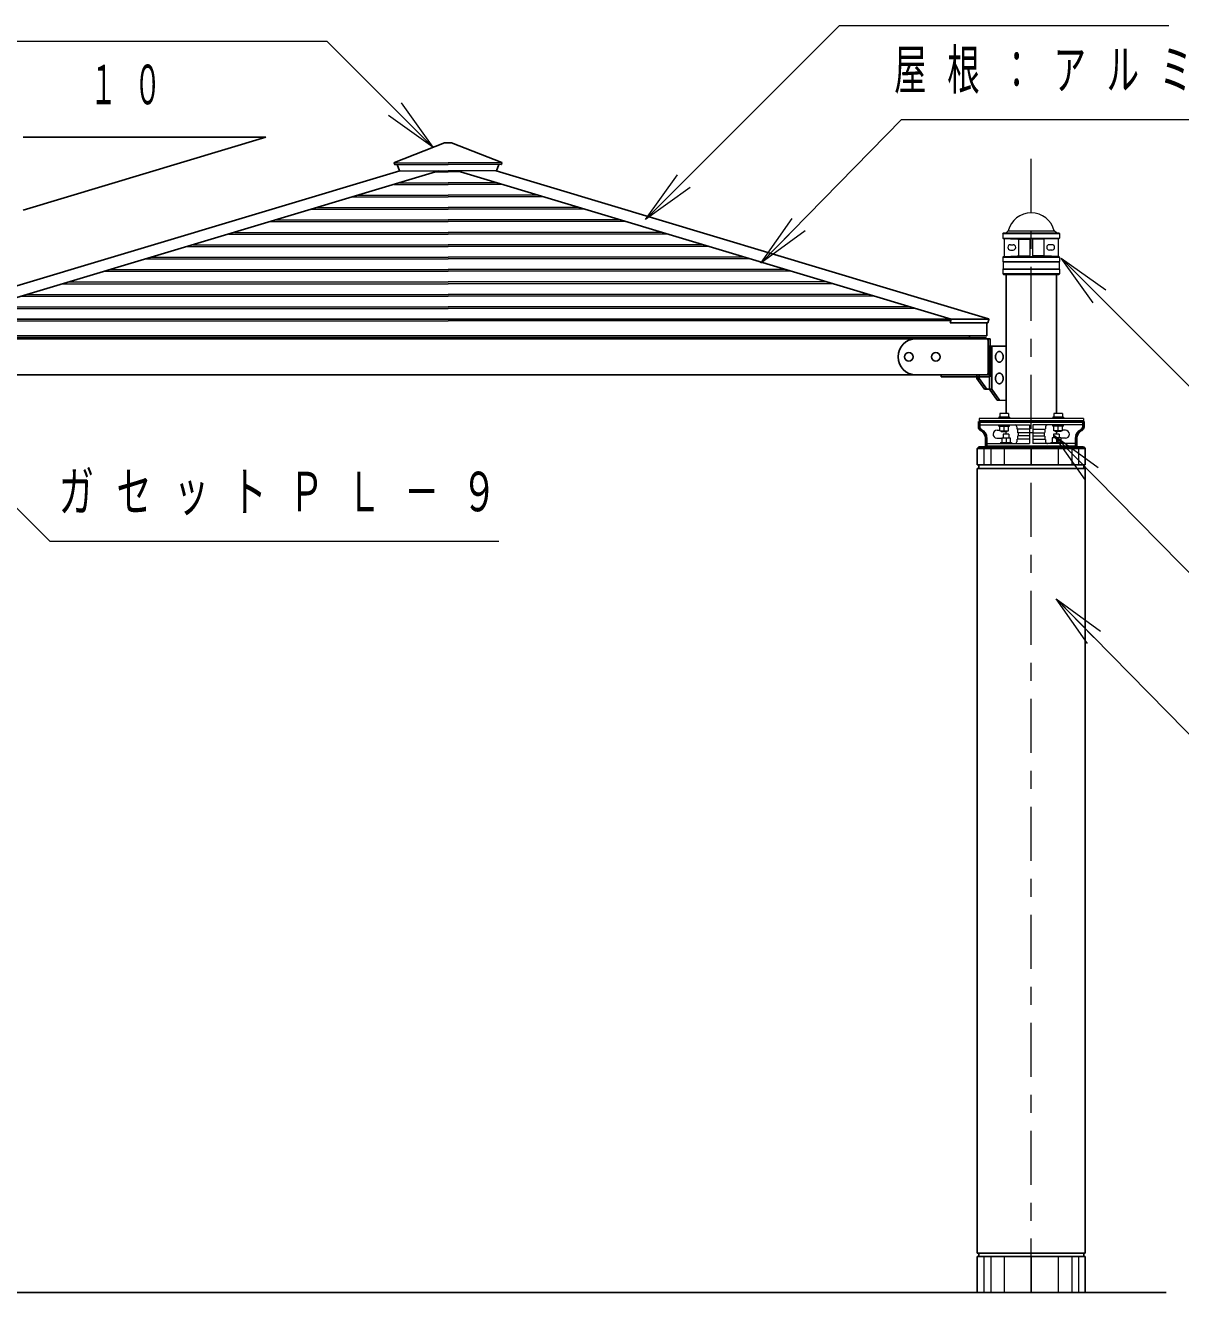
# Model space of a CAD drawing. Units: millimetres on the paper, scale 1:50. Extents: x -365 to 10, y -38 to 257.
# Drawn here: x -250.8 to -186.6, y 68.4 to 138.8 of the extents above; entities that cross this region are included whole.
import ezdxf

# ---------------------------------------------------------------- set-up
doc = ezdxf.new("R2010")
doc.units = ezdxf.units.MM
doc.linetypes.add('USER2', pattern=[6, 3, -1, 1, -1])
doc.layers.add('LY_1', color=7, linetype='Continuous', lineweight=13)
doc.styles.add('ＭＳ ゴシック', font='')
doc.styles.get('ＭＳ ゴシック').set_extended_font_data('MS Gothic')

msp = doc.modelspace()

# ---------------------------------------------------------------- linework, layer by layer
at = {"layer": 'LY_1'}
for p, q in [((-229.9, 134.539), (-228.132, 132.064)), ((-228.132, 132.064), (-230.607, 133.831)), ((-228.132, 132.064), (-230.254, 134.185)), ((-216.317, 128.059), (-214.549, 130.533)), ((-216.317, 128.059), (-214.196, 130.18)), ((-213.842, 129.826), (-216.317, 128.059)), ((-209.904, 125.62), (-208.164, 128.115)), ((-209.904, 125.62), (-207.806, 127.765)), ((-207.449, 127.415), (-209.904, 125.62)), ((-196.471, 127.282), (-196.451, 127.302)), ((-196.471, 127.282), (-196.471, 127.022)), ((-196.471, 127.282), (-193.311, 127.282)), ((-196.471, 127.022), (-193.311, 127.022)), ((-196.471, 127.022), (-196.451, 127.002)), ((-196.451, 127.302), (-193.331, 127.302)), ((-196.451, 127.002), (-195.629, 126.966)), ((-196.451, 127.002), (-193.331, 127.002)), ((-196.391, 126.997), (-196.391, 126.006)), ((-196.289, 127.302), (-196.171, 127.42)), ((-196.171, 127.42), (-193.611, 127.42)), ((-195.591, 126.964), (-194.961, 126.964)), ((-195.591, 126.926), (-195.591, 126.076)), ((-194.961, 126.962), (-194.961, 126.042)), ((-194.191, 126.964), (-194.821, 126.964)), ((-194.821, 126.962), (-194.821, 126.042)), ((-194.191, 126.926), (-194.191, 126.076)), ((-193.331, 127.002), (-194.153, 126.966)), ((-193.493, 127.302), (-193.611, 127.42)), ((-193.391, 126.997), (-193.391, 126.006)), ((-193.331, 127.302), (-193.311, 127.282)), ((-193.331, 127.002), (-193.311, 127.022)), ((-193.311, 127.282), (-193.311, 127.022)), ((-196.041, 126.652), (-195.901, 126.652)), ((-196.041, 126.352), (-195.901, 126.352)), ((-193.741, 126.652), (-193.881, 126.652)), ((-193.741, 126.352), (-193.881, 126.352)), ((-196.431, 126.002), (-196.471, 125.962)), ((-196.471, 125.962), (-193.311, 125.962)), ((-196.471, 125.962), (-196.471, 125.722)), ((-196.471, 125.722), (-193.311, 125.722)), ((-196.471, 125.722), (-196.451, 125.702)), ((-196.451, 125.702), (-193.331, 125.702)), ((-196.451, 125.702), (-196.451, 125.302)), ((-196.431, 126.002), (-195.629, 126.037)), ((-196.431, 126.002), (-193.351, 126.002)), ((-195.591, 126.038), (-194.961, 126.038)), ((-194.191, 126.038), (-194.821, 126.038)), ((-193.351, 126.002), (-194.153, 126.037)), ((-193.351, 126.002), (-193.311, 125.962)), ((-193.311, 125.722), (-193.331, 125.702)), ((-193.331, 125.702), (-193.331, 125.302)), ((-193.311, 125.962), (-193.311, 125.722)), ((-191.455, 123.427), (-193.222, 125.902)), ((-193.222, 125.902), (-190.747, 124.134)), ((-193.222, 125.902), (-191.101, 123.781)), ((-196.451, 125.302), (-196.471, 125.282)), ((-196.471, 125.282), (-193.311, 125.282)), ((-196.471, 125.282), (-196.471, 125.042)), ((-196.471, 125.042), (-193.311, 125.042)), ((-196.471, 125.042), (-196.431, 125.002)), ((-196.451, 125.302), (-193.331, 125.302)), ((-196.431, 125.002), (-193.351, 125.002)), ((-193.311, 125.042), (-193.351, 125.002)), ((-193.331, 125.302), (-193.311, 125.282)), ((-193.311, 125.282), (-193.311, 125.042)), ((-196.788, 118.02), (-196.289, 118.02)), ((-197.791, 117), (-197.791, 116.819)), ((-191.991, 117), (-197.791, 117)), ((-196.091, 117.064), (-196.691, 117.064)), ((-196.691, 117.064), (-196.691, 117)), ((-196.631, 117.264), (-196.631, 117.064)), ((-196.151, 117.264), (-196.631, 117.264)), ((-196.151, 117.264), (-196.151, 117.064)), ((-196.091, 117.064), (-196.091, 117)), ((-193.091, 117.064), (-193.691, 117.064)), ((-193.691, 117.064), (-193.691, 117)), ((-193.151, 117.264), (-193.631, 117.264)), ((-193.631, 117.264), (-193.631, 117.064)), ((-193.151, 117.264), (-193.151, 117.064)), ((-193.091, 117.064), (-193.091, 117)), ((-191.991, 117), (-191.991, 116.819)), ((-197.791, 116.639), (-194.981, 116.639)), ((-196.791, 116.339), (-196.631, 116.339)), ((-196.691, 116.575), (-196.691, 116.639)), ((-196.691, 116.575), (-196.091, 116.575)), ((-196.631, 116.315), (-196.631, 116.575)), ((-196.631, 116.315), (-196.151, 116.315)), ((-196.551, 116.263), (-196.551, 116.315)), ((-196.551, 116.263), (-196.231, 116.263)), ((-196.391, 116.315), (-196.391, 116.575)), ((-196.231, 116.263), (-196.231, 116.315)), ((-196.151, 116.315), (-196.151, 116.575)), ((-196.091, 116.575), (-196.091, 116.639)), ((-195.691, 116.539), (-195.691, 116.419)), ((-195.651, 116.399), (-195.691, 116.419)), ((-194.981, 116.399), (-195.651, 116.399)), ((-195.651, 116.399), (-195.651, 116.219)), ((-195.611, 116.199), (-195.651, 116.219)), ((-194.981, 116.199), (-195.611, 116.199)), ((-195.611, 116.199), (-195.611, 116.039)), ((-194.981, 116.639), (-194.981, 115.599)), ((-194.841, 116.199), (-194.941, 116.199)), ((-194.801, 116.639), (-194.801, 115.599)), ((-191.991, 116.639), (-194.801, 116.639)), ((-194.801, 116.399), (-194.131, 116.399)), ((-194.801, 116.199), (-194.171, 116.199)), ((-194.171, 116.199), (-194.131, 116.219)), ((-194.171, 116.199), (-194.171, 116.039)), ((-194.131, 116.399), (-194.091, 116.419)), ((-194.131, 116.399), (-194.131, 116.219)), ((-194.091, 116.539), (-194.091, 116.419)), ((-193.691, 116.575), (-193.691, 116.639)), ((-193.091, 116.575), (-193.691, 116.575)), ((-193.631, 116.315), (-193.631, 116.575)), ((-193.151, 116.315), (-193.631, 116.315)), ((-193.551, 116.263), (-193.551, 116.315)), ((-193.231, 116.263), (-193.551, 116.263)), ((-193.391, 116.315), (-193.391, 116.575)), ((-193.231, 116.263), (-193.231, 116.315)), ((-193.151, 116.315), (-193.151, 116.575)), ((-192.991, 116.339), (-193.151, 116.339)), ((-193.091, 116.575), (-193.091, 116.639)), ((-197.391, 115.599), (-194.981, 115.599)), ((-196.791, 115.899), (-196.531, 115.899)), ((-196.591, 115.663), (-195.991, 115.663)), ((-196.591, 115.663), (-196.591, 115.599)), ((-196.531, 115.923), (-196.051, 115.923)), ((-196.531, 115.923), (-196.531, 115.663)), ((-196.131, 116.119), (-196.451, 116.119)), ((-196.451, 116.119), (-196.451, 115.923)), ((-196.291, 115.923), (-196.291, 115.663)), ((-196.131, 116.119), (-196.131, 115.923)), ((-196.051, 115.923), (-196.051, 115.663)), ((-195.991, 115.663), (-195.991, 115.599)), ((-195.691, 115.819), (-195.651, 115.839)), ((-195.691, 115.819), (-195.691, 115.699)), ((-195.651, 116.019), (-195.611, 116.039)), ((-195.651, 116.019), (-195.651, 115.839)), ((-194.981, 115.839), (-195.651, 115.839)), ((-194.981, 116.039), (-195.611, 116.039)), ((-194.801, 116.039), (-194.171, 116.039)), ((-194.801, 115.839), (-194.131, 115.839)), ((-192.391, 115.599), (-194.801, 115.599)), ((-194.131, 116.019), (-194.171, 116.039)), ((-194.131, 116.019), (-194.131, 115.839)), ((-194.091, 115.819), (-194.131, 115.839)), ((-194.091, 115.819), (-194.091, 115.699)), ((-193.791, 115.663), (-193.791, 115.599)), ((-193.791, 115.663), (-193.191, 115.663)), ((-193.251, 115.923), (-193.731, 115.923)), ((-193.731, 115.923), (-193.731, 115.663)), ((-193.651, 116.119), (-193.651, 115.923)), ((-193.331, 116.119), (-193.651, 116.119)), ((-191.88, 113.572), (-193.627, 116.061)), ((-193.627, 116.061), (-191.167, 114.273)), ((-193.627, 116.061), (-191.523, 113.922)), ((-193.491, 115.923), (-193.491, 115.663)), ((-193.331, 116.119), (-193.331, 115.923)), ((-193.251, 115.923), (-193.251, 115.663)), ((-192.991, 115.899), (-193.251, 115.899)), ((-193.191, 115.663), (-193.191, 115.599)), ((-197.516, 115.32), (-197.516, 114.419)), ((-197.141, 115.32), (-197.141, 114.419)), ((-196.391, 115.32), (-196.391, 114.419)), ((-194.891, 115.32), (-194.891, 114.419)), ((-193.391, 115.32), (-193.391, 114.419)), ((-192.641, 115.32), (-192.641, 114.419)), ((-192.266, 115.32), (-192.266, 114.419)), ((-191.763, 104.483), (-193.51, 106.972)), ((-193.51, 106.972), (-191.05, 105.184)), ((-193.51, 106.972), (-191.406, 104.833)), ((-197.516, 70.42), (-197.516, 68.42)), ((-197.141, 70.42), (-197.141, 68.42)), ((-196.391, 70.42), (-196.391, 68.42)), ((-194.891, 70.42), (-194.891, 68.42)), ((-193.391, 70.42), (-193.391, 68.42)), ((-192.641, 70.42), (-192.641, 68.42)), ((-192.266, 70.42), (-192.266, 68.42))]:
    msp.add_line(p, q, dxfattribs=at)
at = {"layer": 'LY_1', "lineweight": 25}
for p, q in [((-250.898, 132.618), (-237.418, 132.618)), ((-250.898, 128.573), (-237.418, 132.617)), ((-196.289, 125.002), (-196.289, 117.264)), ((-193.493, 117.264), (-193.493, 125.002)), ((-197.351, 121.589), (-197.351, 122.301)), ((-227.291, 121.589), (-257.231, 121.589)), ((-227.291, 121.589), (-197.351, 121.589)), ((-197.213, 118.62), (-197.213, 121.02)), ((-197.086, 118.62), (-197.086, 121.02)), ((-197.906, 119.22), (-197.906, 119.42)), ((-197.906, 119.22), (-197.779, 119.22)), ((-197.481, 118.62), (-197.906, 119.22)), ((-197.779, 119.22), (-197.779, 119.42)), ((-197.354, 118.62), (-197.779, 119.22)), ((-197.481, 118.62), (-197.086, 118.62)), ((-196.788, 118.02), (-197.213, 118.62)), ((-196.661, 118.02), (-197.086, 118.62)), ((-330.409, 68.42), (-187.398, 68.42))]:
    msp.add_line(p, q, dxfattribs=at)
at = {"layer": 'LY_1', "color": 2, "lineweight": 25}
for p, q in [((-230.272, 131.212), (-227.489, 132.319)), ((-227.489, 132.319), (-227.291, 132.319)), ((-227.092, 132.319), (-227.291, 132.319)), ((-224.309, 131.212), (-227.092, 132.319)), ((-230.283, 131.186), (-230.254, 131.112)), ((-230.12, 131.099), (-229.984, 130.759)), ((-224.462, 131.099), (-224.597, 130.759)), ((-224.298, 131.186), (-224.328, 131.112)), ((-197.291, 121.02), (-196.289, 121.02))]:
    msp.add_line(p, q, dxfattribs=at)
at = {"layer": 'LY_1', "color": 2}
for p, q in [((-230.281, 131.205), (-227.291, 131.205)), ((-230.235, 131.099), (-227.291, 131.099)), ((-224.3, 131.205), (-227.291, 131.205)), ((-224.346, 131.099), (-227.291, 131.099)), ((-229.966, 130.746), (-227.291, 130.746)), ((-224.616, 130.746), (-227.291, 130.746))]:
    msp.add_line(p, q, dxfattribs=at)
at = {"layer": 'LY_1', "linetype": 'USER2'}
msp.add_line((-194.891, 68.42), (-194.891, 131.644), dxfattribs=at)
at = {"layer": 'LY_1', "color": 131, "lineweight": 25}
for p, q in [((-229.962, 130.746), (-257.315, 122.54)), ((-227.796, 130.746), (-255.252, 122.509)), ((-226.785, 130.746), (-199.33, 122.509)), ((-224.62, 130.746), (-197.267, 122.54)), ((-199.392, 122.301), (-199.33, 122.509)), ((-197.305, 122.301), (-199.392, 122.301)), ((-197.305, 122.301), (-197.245, 122.5)), ((-257.211, 121.42), (-227.291, 121.42)), ((-227.291, 121.484), (-257.191, 121.484)), ((-227.291, 121.484), (-197.391, 121.484)), ((-197.371, 121.42), (-227.291, 121.42)), ((-198.327, 121.589), (-198.327, 121.54)), ((-197.471, 121.42), (-198.311, 121.42)), ((-198.271, 121.42), (-197.391, 121.42)), ((-197.391, 121.42), (-197.391, 121.484)), ((-197.291, 119.5), (-197.291, 121.34)), ((-197.291, 119.42), (-197.291, 121.02)), ((-257.211, 119.42), (-227.291, 119.42)), ((-197.371, 119.42), (-227.291, 119.42)), ((-197.906, 119.42), (-197.291, 119.42))]:
    msp.add_line(p, q, dxfattribs=at)
at = {"layer": 'LY_1', "color": 12}
for p, q in [((-227.981, 130.691), (-227.291, 130.691)), ((-226.601, 130.691), (-227.291, 130.691)), ((-230.279, 130.001), (-227.291, 130.001)), ((-229.965, 130.095), (-227.291, 130.095)), ((-224.617, 130.095), (-227.291, 130.095)), ((-224.302, 130.001), (-227.291, 130.001)), ((-232.578, 129.311), (-227.291, 129.311)), ((-232.264, 129.406), (-227.291, 129.406)), ((-222.318, 129.406), (-227.291, 129.406)), ((-222.003, 129.311), (-227.291, 129.311)), ((-234.877, 128.622), (-227.291, 128.622)), ((-234.563, 128.716), (-227.291, 128.716)), ((-220.019, 128.716), (-227.291, 128.716)), ((-219.705, 128.622), (-227.291, 128.622)), ((-237.176, 127.932), (-227.291, 127.932)), ((-236.861, 128.026), (-227.291, 128.026)), ((-217.72, 128.026), (-227.291, 128.026)), ((-217.406, 127.932), (-227.291, 127.932)), ((-239.475, 127.243), (-227.291, 127.243)), ((-239.16, 127.337), (-227.291, 127.337)), ((-215.421, 127.337), (-227.291, 127.337)), ((-215.107, 127.243), (-227.291, 127.243)), ((-241.773, 126.553), (-227.291, 126.553)), ((-241.459, 126.647), (-227.291, 126.647)), ((-213.123, 126.647), (-227.291, 126.647)), ((-212.808, 126.553), (-227.291, 126.553)), ((-244.072, 125.863), (-227.291, 125.863)), ((-243.758, 125.958), (-227.291, 125.958)), ((-210.824, 125.958), (-227.291, 125.958)), ((-210.509, 125.863), (-227.291, 125.863)), ((-246.371, 125.174), (-227.291, 125.174)), ((-246.057, 125.268), (-227.291, 125.268)), ((-208.525, 125.268), (-227.291, 125.268)), ((-208.211, 125.174), (-227.291, 125.174)), ((-248.67, 124.484), (-227.291, 124.484)), ((-248.355, 124.578), (-227.291, 124.578)), ((-206.226, 124.578), (-227.291, 124.578)), ((-205.912, 124.484), (-227.291, 124.484)), ((-250.968, 123.794), (-227.291, 123.794)), ((-250.654, 123.889), (-227.291, 123.889)), ((-203.927, 123.889), (-227.291, 123.889)), ((-203.613, 123.794), (-227.291, 123.794)), ((-253.267, 123.105), (-227.291, 123.105)), ((-252.953, 123.199), (-227.291, 123.199)), ((-201.629, 123.199), (-227.291, 123.199)), ((-201.314, 123.105), (-227.291, 123.105))]:
    msp.add_line(p, q, dxfattribs=at)
at = {"layer": 'LY_1', "color": 4, "lineweight": 25}
for p, q in [((-227.291, 122.509), (-257.291, 122.509)), ((-227.291, 122.509), (-197.291, 122.509)), ((-197.806, 115.42), (-197.891, 115.32)), ((-191.891, 115.32), (-197.891, 115.32)), ((-197.891, 115.319), (-197.891, 114.419)), ((-191.977, 115.419), (-197.805, 115.419)), ((-191.976, 115.421), (-191.89, 115.321)), ((-191.891, 115.319), (-191.891, 114.419)), ((-197.891, 114.419), (-191.891, 114.419)), ((-197.891, 114.219), (-197.891, 70.62)), ((-197.891, 114.219), (-191.891, 114.219)), ((-197.805, 114.419), (-197.805, 114.219)), ((-191.976, 114.419), (-191.976, 114.219)), ((-191.891, 114.219), (-191.891, 70.62)), ((-197.891, 70.62), (-191.891, 70.62)), ((-197.891, 70.42), (-197.891, 68.42)), ((-197.891, 70.42), (-191.891, 70.42)), ((-197.805, 70.62), (-197.805, 70.42)), ((-191.976, 70.62), (-191.976, 70.42)), ((-191.891, 70.42), (-191.891, 68.42))]:
    msp.add_line(p, q, dxfattribs=at)
at = {"layer": 'LY_1', "color": 4}
for p in [(-255.223, 122.415), (-199.358, 122.415)]:
    msp.add_line(p, (-227.291, 122.415), dxfattribs=at)
at = {"layer": 'LY_1', "color": 40, "lineweight": 25}
for p, q in [((-201.291, 121.42), (-197.171, 121.42)), ((-197.171, 119.3), (-197.171, 121.42)), ((-201.291, 119.42), (-197.171, 119.42)), ((-199.891, 119.3), (-199.891, 119.42)), ((-197.171, 119.3), (-199.891, 119.3))]:
    msp.add_line(p, q, dxfattribs=at)
at = {"layer": 'LY_1', "color": 140, "lineweight": 50}
for p, q in [((-197.791, 116.819), (-197.791, 116.536)), ((-197.791, 116.819), (-191.991, 116.819)), ((-191.991, 116.819), (-191.991, 116.536)), ((-197.391, 115.879), (-197.391, 115.419)), ((-192.391, 115.879), (-192.391, 115.419)), ((-197.391, 115.419), (-192.391, 115.419))]:
    msp.add_line(p, q, dxfattribs=at)
at = {"layer": 'LY_1'}
for points in [[(-216.317, 128.059), (-205.537, 138.839), (-187.252, 138.839)], [(-228.132, 132.064), (-234.009, 137.94), (-258.587, 137.94)], [(-209.904, 125.62), (-202.088, 133.612), (-175.088, 133.612)], [(-193.222, 125.902), (-185.452, 118.132), (-158.452, 118.132)], [(-258.009, 118.769), (-249.415, 110.174), (-224.46, 110.174)], [(-193.627, 116.061), (-185.412, 107.708), (-158.412, 107.708)], [(-193.51, 106.972), (-185.295, 98.62), (-158.295, 98.62)]]:
    msp.add_lwpolyline(points, dxfattribs=at)
at = {"layer": 'LY_1', "lineweight": 25}
for points in [[(-196.661, 120.72), (-196.68, 120.718), (-196.698, 120.715), (-196.716, 120.709), (-196.734, 120.701), (-196.751, 120.691), (-196.767, 120.679), (-196.783, 120.665), (-196.798, 120.649), (-196.811, 120.632), (-196.824, 120.612), (-196.835, 120.592), (-196.845, 120.57), (-196.854, 120.546), (-196.861, 120.522), (-196.866, 120.497), (-196.87, 120.472), (-196.873, 120.446), (-196.873, 120.42), (-196.873, 120.393), (-196.87, 120.367), (-196.866, 120.342), (-196.861, 120.317), (-196.854, 120.293), (-196.845, 120.27), (-196.835, 120.247), (-196.824, 120.227), (-196.811, 120.207), (-196.798, 120.19), (-196.783, 120.174), (-196.767, 120.16), (-196.751, 120.148), (-196.734, 120.138), (-196.716, 120.13), (-196.698, 120.124), (-196.68, 120.121), (-196.661, 120.12), (-196.643, 120.121), (-196.624, 120.124), (-196.606, 120.13), (-196.589, 120.138), (-196.572, 120.148), (-196.555, 120.16), (-196.54, 120.174), (-196.525, 120.19), (-196.511, 120.207), (-196.499, 120.227), (-196.488, 120.247), (-196.478, 120.27), (-196.469, 120.293), (-196.462, 120.317), (-196.456, 120.342), (-196.452, 120.367), (-196.45, 120.393), (-196.449, 120.42), (-196.45, 120.446), (-196.452, 120.472), (-196.456, 120.497), (-196.462, 120.522), (-196.469, 120.546), (-196.478, 120.57), (-196.488, 120.592), (-196.499, 120.612), (-196.511, 120.632), (-196.525, 120.649), (-196.54, 120.665), (-196.555, 120.679), (-196.572, 120.691), (-196.589, 120.701), (-196.606, 120.709), (-196.624, 120.715), (-196.643, 120.718)], [(-196.661, 119.52), (-196.68, 119.518), (-196.698, 119.515), (-196.716, 119.509), (-196.734, 119.501), (-196.751, 119.491), (-196.767, 119.479), (-196.783, 119.465), (-196.798, 119.449), (-196.811, 119.432), (-196.824, 119.412), (-196.835, 119.392), (-196.845, 119.37), (-196.854, 119.346), (-196.861, 119.322), (-196.866, 119.297), (-196.87, 119.272), (-196.873, 119.246), (-196.873, 119.22), (-196.873, 119.193), (-196.87, 119.167), (-196.866, 119.142), (-196.861, 119.117), (-196.854, 119.093), (-196.845, 119.07), (-196.835, 119.047), (-196.824, 119.027), (-196.811, 119.007), (-196.798, 118.99), (-196.783, 118.974), (-196.767, 118.96), (-196.751, 118.948), (-196.734, 118.938), (-196.716, 118.93), (-196.698, 118.924), (-196.68, 118.921), (-196.661, 118.92), (-196.643, 118.921), (-196.624, 118.924), (-196.606, 118.93), (-196.589, 118.938), (-196.572, 118.948), (-196.555, 118.96), (-196.54, 118.974), (-196.525, 118.99), (-196.511, 119.007), (-196.499, 119.027), (-196.488, 119.047), (-196.478, 119.07), (-196.469, 119.093), (-196.462, 119.117), (-196.456, 119.142), (-196.452, 119.167), (-196.45, 119.193), (-196.449, 119.22), (-196.45, 119.246), (-196.452, 119.272), (-196.456, 119.297), (-196.462, 119.322), (-196.469, 119.346), (-196.478, 119.37), (-196.488, 119.392), (-196.499, 119.412), (-196.511, 119.432), (-196.525, 119.449), (-196.54, 119.465), (-196.555, 119.479), (-196.572, 119.491), (-196.589, 119.501), (-196.606, 119.509), (-196.624, 119.515), (-196.643, 119.518)]]:
    msp.add_lwpolyline(points, close=True, dxfattribs=at)
at = {"layer": 'LY_1', "color": 40, "lineweight": 25}
for centre in [(-201.691, 120.42), (-200.191, 120.42)]:
    msp.add_circle(centre, 0.24, dxfattribs=at)
at = {"layer": 'LY_1', "color": 2, "lineweight": 25}
for centre, start, end in [((-230.265, 131.193), 111.7, 201.7), ((-230.235, 131.119), 201.7, 270), ((-224.346, 131.119), 270, 338.3), ((-224.317, 131.193), 338.3, 68.3), ((-229.966, 130.766), 196.7, 270), ((-224.616, 130.766), 270, 343.3)]:
    msp.add_arc(centre, 0.02, start, end, dxfattribs=at)
at = {"layer": 'LY_1'}
for centre, radius, start, end in [((-194.891, 127.1), 1.319, 14.00253, 165.99746), ((-195.631, 126.926), 0.04, 0, 87.5), ((-195.001, 126.962), 0.04, 0, 90), ((-194.781, 126.962), 0.04, 90, 180), ((-194.151, 126.926), 0.04, 92.5, 180), ((-196.041, 126.502), 0.15, 90, 270), ((-195.901, 126.502), 0.15, 270, 90), ((-195.631, 126.076), 0.04, 272.5, 0), ((-194.151, 126.076), 0.04, 180, 267.5), ((-193.881, 126.502), 0.15, 90, 270), ((-193.741, 126.502), 0.15, 270, 90), ((-195.001, 126.042), 0.04, 270, 0), ((-194.781, 126.042), 0.04, 180, 270), ((-196.791, 116.119), 0.22, 90.00001, 267.3386), ((-196.491, 116.119), 0.22, 0.00016, 40.88696), ((-195.791, 116.539), 0.1, 0, 90), ((-193.991, 116.539), 0.1, 89.99999, 180), ((-193.291, 116.119), 0.22, 139.11303, 179.99984), ((-192.991, 116.119), 0.22, 270, 90), ((-195.791, 115.699), 0.1, 270, 0), ((-193.991, 115.699), 0.1, 179.99999, 270)]:
    msp.add_arc(centre, radius, start, end, dxfattribs=at)
at = {"layer": 'LY_1', "color": 131, "lineweight": 25}
for centre, radius, start, end in [((-197.276, 122.509), 0.032, 343.30076, 73.30076), ((-198.271, 121.54), 0.056, 180, 270), ((-197.371, 121.34), 0.08, 0, 90), ((-197.371, 119.5), 0.08, 270, 0)]:
    msp.add_arc(centre, radius, start, end, dxfattribs=at)
at = {"layer": 'LY_1', "color": 40, "lineweight": 25}
msp.add_arc((-201.291, 120.42), 1, 90, 270, dxfattribs=at)
at = {"layer": 'LY_1', "color": 140, "lineweight": 50}
for centre, radius, start, end in [((-197.591, 116.536), 0.2, 180, 242.74229), ((-197.929, 115.879), 0.538, 0, 62.74229), ((-191.853, 115.879), 0.538, 117.25771, 179.99999), ((-192.191, 116.536), 0.2, 297.25771, 0)]:
    msp.add_arc(centre, radius, start, end, dxfattribs=at)

# ---------------------------------------------------------------- texts
at = {"layer": 'LY_1', "char_height": 2.199, "style": 'ＭＳ ゴシック'}
for s, insert, attachment_point in [('\\T1.64;\\W0.6;屋根：アルミ押出材', (-202.505, 136.262), 4), ('\\T1.64;\\W0.5;１０', (-244.73, 135.537), 5), ('\\T1.64;\\W0.65;ガセットＰＬ－９', (-248.914, 112.824), 4)]:
    msp.add_mtext(s, dxfattribs=dict(at, insert=insert, attachment_point=attachment_point))

doc.saveas('drawing.dxf')
